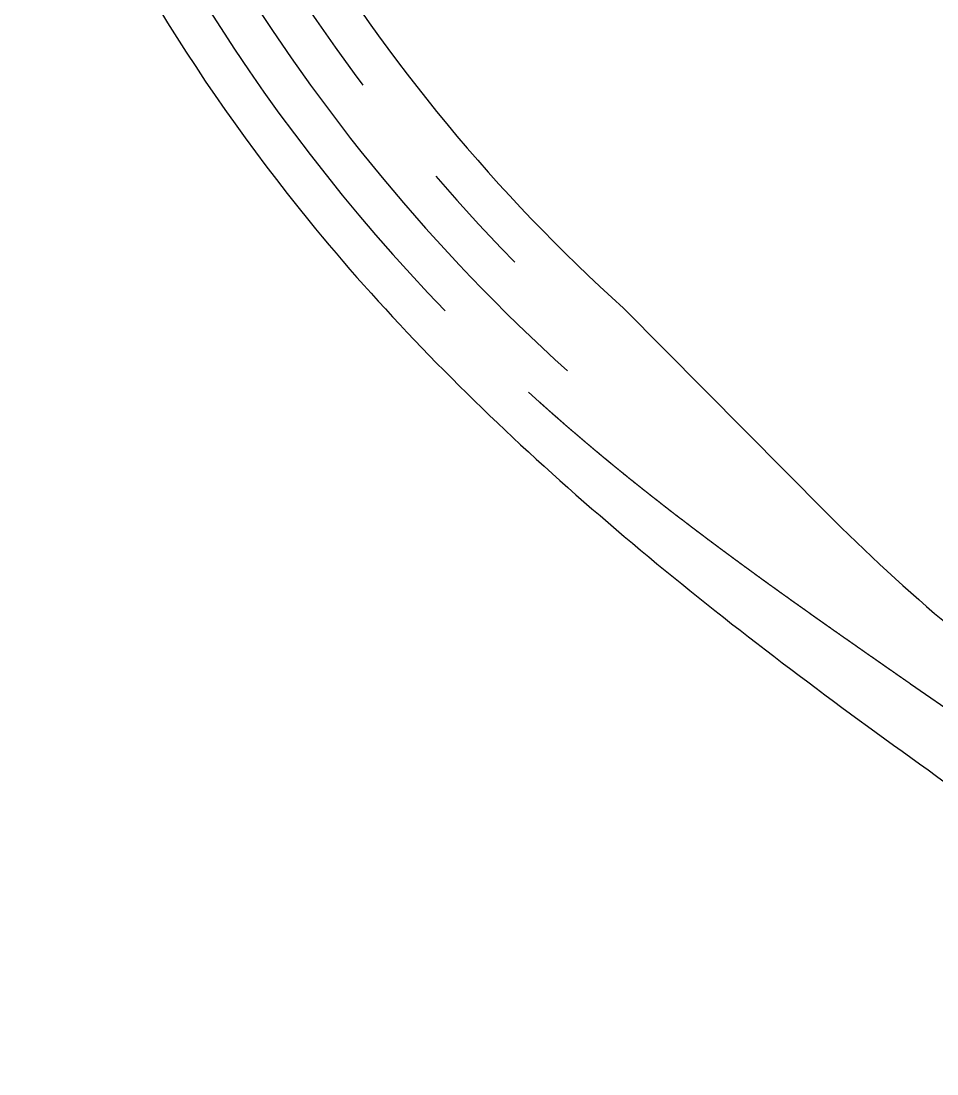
# Model space of a CAD drawing. Header units: millimetres. Extents: x 29316 to 52938, y 29851 to 35526.
# Drawn here: x 36474.5 to 36572.7, y 33059.3 to 33172.2 of the extents above; entities that cross this region are included whole.
import ezdxf

# ---------------------------------------------------------------- set-up
doc = ezdxf.new("R2010")
doc.units = ezdxf.units.MM
doc.header["$MEASUREMENT"] = 0
doc.linetypes.add('CENTER2', pattern=[1.125, 0.75, -0.125, 0.125, -0.125])
doc.layers.add('D-道路-车行道边线', color=5, linetype='CONTINUOUS')
doc.layers.add('道路中线_A', color=7, linetype='CONTINUOUS')

msp = doc.modelspace()

# ---------------------------------------------------------------- linework, layer by layer
at = {"layer": 'D-道路-车行道边线'}
msp.add_line((36539.08, 33141.37), (36560.81, 33119.47), dxfattribs=at)
msp.add_lwpolyline([(36505.34, 33150.77), (36506.07, 33149.89), (36506.79, 33149.01), (36507.53, 33148.14), (36508.27, 33147.27), (36509.01, 33146.4), (36509.76, 33145.54), (36510.51, 33144.68), (36511.26, 33143.83), (36512.02, 33142.98), (36512.79, 33142.13), (36513.56, 33141.29), (36514.33, 33140.45), (36515.11, 33139.61), (36515.89, 33138.78), (36516.67, 33137.95), (36517.46, 33137.13), (36518.26, 33136.31), (36519.05, 33135.49), (36519.85, 33134.68), (36520.66, 33133.87), (36521.47, 33133.06), (36522.28, 33132.26), (36523.09, 33131.46), (36523.91, 33130.67), (36524.73, 33129.87), (36525.56, 33129.09), (36526.39, 33128.3), (36527.22, 33127.52), (36528.05, 33126.74), (36528.89, 33125.97), (36529.73, 33125.19), (36530.57, 33124.43), (36531.42, 33123.66), (36532.27, 33122.9), (36533.12, 33122.14), (36533.98, 33121.38), (36534.83, 33120.63), (36535.69, 33119.88), (36536.56, 33119.14), (36537.42, 33118.39), (36538.29, 33117.65), (36539.16, 33116.91), (36540.03, 33116.18), (36540.91, 33115.45), (36541.79, 33114.72), (36542.66, 33113.99), (36543.55, 33113.26), (36544.43, 33112.54), (36545.32, 33111.82), (36546.2, 33111.11), (36547.09, 33110.39), (36547.99, 33109.68), (36548.88, 33108.97), (36549.78, 33108.26), (36550.67, 33107.56), (36551.57, 33106.86), (36552.47, 33106.16), (36553.38, 33105.46), (36554.28, 33104.76), (36555.19, 33104.07), (36556.09, 33103.38), (36557, 33102.69), (36557.91, 33102), (36558.83, 33101.31), (36559.74, 33100.63), (36560.65, 33099.95), (36561.57, 33099.27), (36562.49, 33098.59), (36563.4, 33097.91), (36564.32, 33097.23), (36565.24, 33096.56), (36566.17, 33095.89), (36567.09, 33095.22), (36568.01, 33094.55), (36568.94, 33093.88), (36569.86, 33093.21), (36570.79, 33092.55), (36571.72, 33091.88), (36572.64, 33091.22), (36573.57, 33090.55)], dxfattribs=at)
for centre, radius, start, end in [((36663.85, 33279.99), 186.5, 194.4177, 228.0115), ((36663.85, 33279.99), 195.5, 194.4177, 228.0115), ((36663.85, 33279.99), 204.5, 202.498, 219.1884), ((36702.78, 33260.34), 200, 224.7767, 235.1734)]:
    msp.add_arc(centre, radius, start, end, dxfattribs=at)
at = {"layer": '道路中线_A', "color": 6, "linetype": 'CENTER2', "ltscale": 100}
msp.add_line((36569.84, 33101.12), (36629.95, 33059.3), dxfattribs=at)
at = {"layer": '道路中线_A', "color": 6, "linetype": 'CENTER2', "ltscale": 100, "flags": 128}
msp.add_lwpolyline([(36530.05, 33131.34, -0.000346), (36530.26, 33131.15, -0.000344), (36530.46, 33130.97, -0.000342), (36530.67, 33130.78, -0.00034), (36530.88, 33130.6, -0.000339), (36531.08, 33130.41, -0.000337), (36531.29, 33130.23, -0.000335), (36531.5, 33130.04, -0.000333), (36531.71, 33129.86, -0.000331), (36531.92, 33129.68, -0.000329), (36532.13, 33129.49, -0.000327), (36532.34, 33129.31, -0.000325), (36532.54, 33129.13, -0.000323), (36532.75, 33128.94, -0.000321), (36532.96, 33128.76, -0.000319), (36533.17, 33128.58, -0.000317), (36533.38, 33128.4, -0.000315), (36533.59, 33128.22, -0.000313), (36533.81, 33128.04, -0.000312), (36534.02, 33127.86, -0.00031), (36534.23, 33127.68, -0.000308), (36534.44, 33127.5, -0.000306), (36534.65, 33127.32, -0.000304), (36534.86, 33127.14, -0.000302), (36535.07, 33126.96, -0.0003), (36535.29, 33126.78, -0.000298), (36535.5, 33126.6, -0.000296), (36535.71, 33126.42, -0.000294), (36535.92, 33126.24, -0.000292), (36536.14, 33126.06, -0.00029), (36536.35, 33125.89, -0.000288), (36536.56, 33125.71, -0.000286), (36536.78, 33125.53, -0.000285), (36536.99, 33125.35, -0.000283), (36537.21, 33125.18, -0.000281), (36537.42, 33125, -0.000279), (36537.64, 33124.82, -0.000277), (36537.85, 33124.65, -0.000275), (36538.06, 33124.47, -0.000273), (36538.28, 33124.29, -0.000271), (36538.5, 33124.12, -0.000269), (36538.71, 33123.94, -0.000267), (36538.93, 33123.77, -0.000265), (36539.14, 33123.59, -0.000263), (36539.36, 33123.42, -0.000261), (36539.57, 33123.24, -0.000259), (36539.79, 33123.07, -0.000258), (36540.01, 33122.9, -0.000256), (36540.22, 33122.72, -0.000254), (36540.44, 33122.55, -0.000252), (36540.66, 33122.38, -0.00025), (36540.88, 33122.2, -0.000248), (36541.09, 33122.03, -0.000246), (36541.31, 33121.86, -0.000244), (36541.53, 33121.69, -0.000242), (36541.75, 33121.51, -0.00024), (36541.96, 33121.34, -0.000238), (36542.18, 33121.17, -0.000236), (36542.4, 33121, -0.000234), (36542.62, 33120.83, -0.000232), (36542.84, 33120.66, -0.000231), (36543.06, 33120.48, -0.000229), (36543.28, 33120.31, -0.000227), (36543.5, 33120.14, -0.000225), (36543.72, 33119.97, -0.000223), (36543.93, 33119.8, -0.000221), (36544.15, 33119.63, -0.000219), (36544.37, 33119.46, -0.000217), (36544.59, 33119.29, -0.000215), (36544.81, 33119.12, -0.000213), (36545.03, 33118.95, -0.000211), (36545.26, 33118.79, -0.000209), (36545.48, 33118.62, -0.000207), (36545.7, 33118.45, -0.000205), (36545.92, 33118.28, -0.000204), (36546.14, 33118.11, -0.000202), (36546.36, 33117.94, -0.0002), (36546.58, 33117.78, -0.000198), (36546.8, 33117.61, -0.000196), (36547.02, 33117.44, -0.000194), (36547.25, 33117.27, -0.000192), (36547.47, 33117.11, -0.00019), (36547.69, 33116.94, -0.000188), (36547.91, 33116.77, -0.000186), (36548.13, 33116.6, -0.000184), (36548.36, 33116.44, -0.000182), (36548.58, 33116.27, -0.00018), (36548.8, 33116.11, -0.000178), (36549.02, 33115.94, -0.000177), (36549.25, 33115.77, -0.000175), (36549.47, 33115.61, -0.000173), (36549.69, 33115.44, -0.000171), (36549.92, 33115.28, -0.000169), (36550.14, 33115.11, -0.000167), (36550.36, 33114.95, -0.000165), (36550.59, 33114.78, -0.000163), (36550.81, 33114.62, -0.000161), (36551.03, 33114.45, -0.000159), (36551.26, 33114.29, -0.000157), (36551.48, 33114.12, -0.000155), (36551.7, 33113.96, -0.000153), (36551.93, 33113.79, -0.000151), (36552.15, 33113.63, -0.000149), (36552.38, 33113.47, -0.000148), (36552.6, 33113.3, -0.000146), (36552.83, 33113.14, -0.000144), (36553.05, 33112.98, -0.000142), (36553.27, 33112.81, -0.00014), (36553.5, 33112.65, -0.000138), (36553.72, 33112.49, -0.000136), (36553.95, 33112.32, -0.000134), (36554.17, 33112.16, -0.000132), (36554.4, 33112, -0.00013), (36554.62, 33111.83, -0.000128), (36554.85, 33111.67, -0.000126), (36555.08, 33111.51, -0.000124), (36555.3, 33111.35, -0.000122), (36555.53, 33111.19, -0.000121), (36555.75, 33111.02, -0.000119), (36555.98, 33110.86, -0.000117), (36556.2, 33110.7, -0.000115), (36556.43, 33110.54, -0.000113), (36556.66, 33110.38, -0.000111), (36556.88, 33110.21, -0.000109), (36557.11, 33110.05, -0.000107), (36557.33, 33109.89, -0.000105), (36557.56, 33109.73, -0.000103), (36557.79, 33109.57, -0.000101), (36558.01, 33109.41, -0.000099), (36558.24, 33109.25, -0.000097), (36558.47, 33109.09, -0.000095), (36558.69, 33108.93, -0.000094), (36558.92, 33108.77, -0.000092), (36559.14, 33108.6, -0.00009), (36559.37, 33108.44, -0.000088), (36559.6, 33108.28, -0.000086), (36559.82, 33108.12, -0.000084), (36560.05, 33107.96, -0.000082), (36560.28, 33107.8, -0.00008), (36560.51, 33107.64, -0.000078), (36560.73, 33107.48, -0.000076), (36560.96, 33107.32, -0.000074), (36561.19, 33107.16, -0.000072), (36561.41, 33107, -0.00007), (36561.64, 33106.84, -0.000068), (36561.87, 33106.68, -0.000067), (36562.1, 33106.52, -0.000065), (36562.32, 33106.36, -0.000063), (36562.55, 33106.2, -0.000061), (36562.78, 33106.04, -0.000059), (36563.01, 33105.89, -0.000057), (36563.23, 33105.73, -0.000055), (36563.46, 33105.57, -0.000053), (36563.69, 33105.41, -0.000051), (36563.92, 33105.25, -0.000049), (36564.14, 33105.09, -0.000047), (36564.37, 33104.93, -0.000045), (36564.6, 33104.77, -0.000043), (36564.83, 33104.61, -0.000041), (36565.05, 33104.45, -0.00004), (36565.28, 33104.29, -0.000038), (36565.51, 33104.13, -0.000036), (36565.74, 33103.98, -0.000034), (36565.97, 33103.82, -0.000032), (36566.19, 33103.66, -0.00003), (36566.42, 33103.5, -0.000028), (36566.65, 33103.34, -0.000026), (36566.88, 33103.18, -0.000024), (36567.1, 33103.02, -0.000022), (36567.33, 33102.86, -0.00002), (36567.56, 33102.7, -0.000018), (36567.79, 33102.55, -0.000016), (36568.02, 33102.39, -0.000014), (36568.24, 33102.23, -0.000013), (36568.47, 33102.07, -0.000011), (36568.7, 33101.91, -0.000009), (36568.93, 33101.75, -0.000007), (36569.16, 33101.59, -0.000005), (36569.38, 33101.44, -0.000003), (36569.61, 33101.28, -0.000001), (36569.84, 33101.12)], format="xyb", dxfattribs=at)
at = {"layer": '道路中线_A', "color": 6, "linetype": 'CENTER2', "ltscale": 100}
for radius, start in [(191, 194.4177), (200, 202.498)]:
    msp.add_arc((36663.85, 33279.99), radius, start, 228.0115, dxfattribs=at)

doc.saveas('drawing.dxf')
